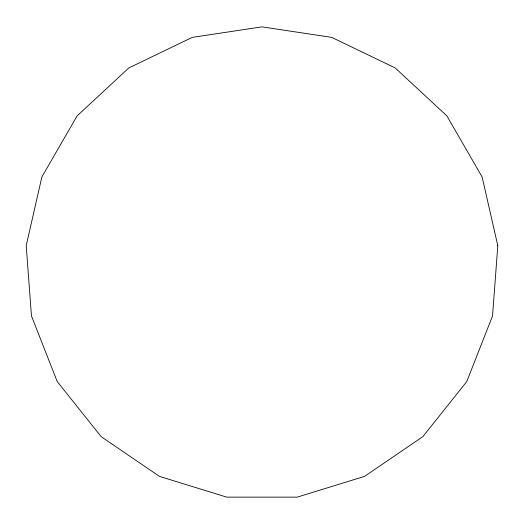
<?xml version="1.0" encoding="UTF-8"?>
<svg xmlns="http://www.w3.org/2000/svg" width="524" height="524" viewBox="0 0 524 524"><rect width="100%" height="100%" fill="white"/><g stroke="black" fill="none" stroke-linecap="round" stroke-linejoin="round"><path stroke-width="0.79" d="M497.8 245.651L492.534 315.939L466.779 381.551L422.835 436.656L364.599 476.362L297.246 497.138L226.754 497.138L159.401 476.362L101.165 436.656L57.221 381.551L31.466 315.939L26.2 245.651L41.887 176.929L77.126 115.889L128.799 67.95L192.301 37.368L262 26.862L331.699 37.368L395.201 67.95L446.874 115.889L482.113 176.929L497.8 245.651"/></g></svg>
